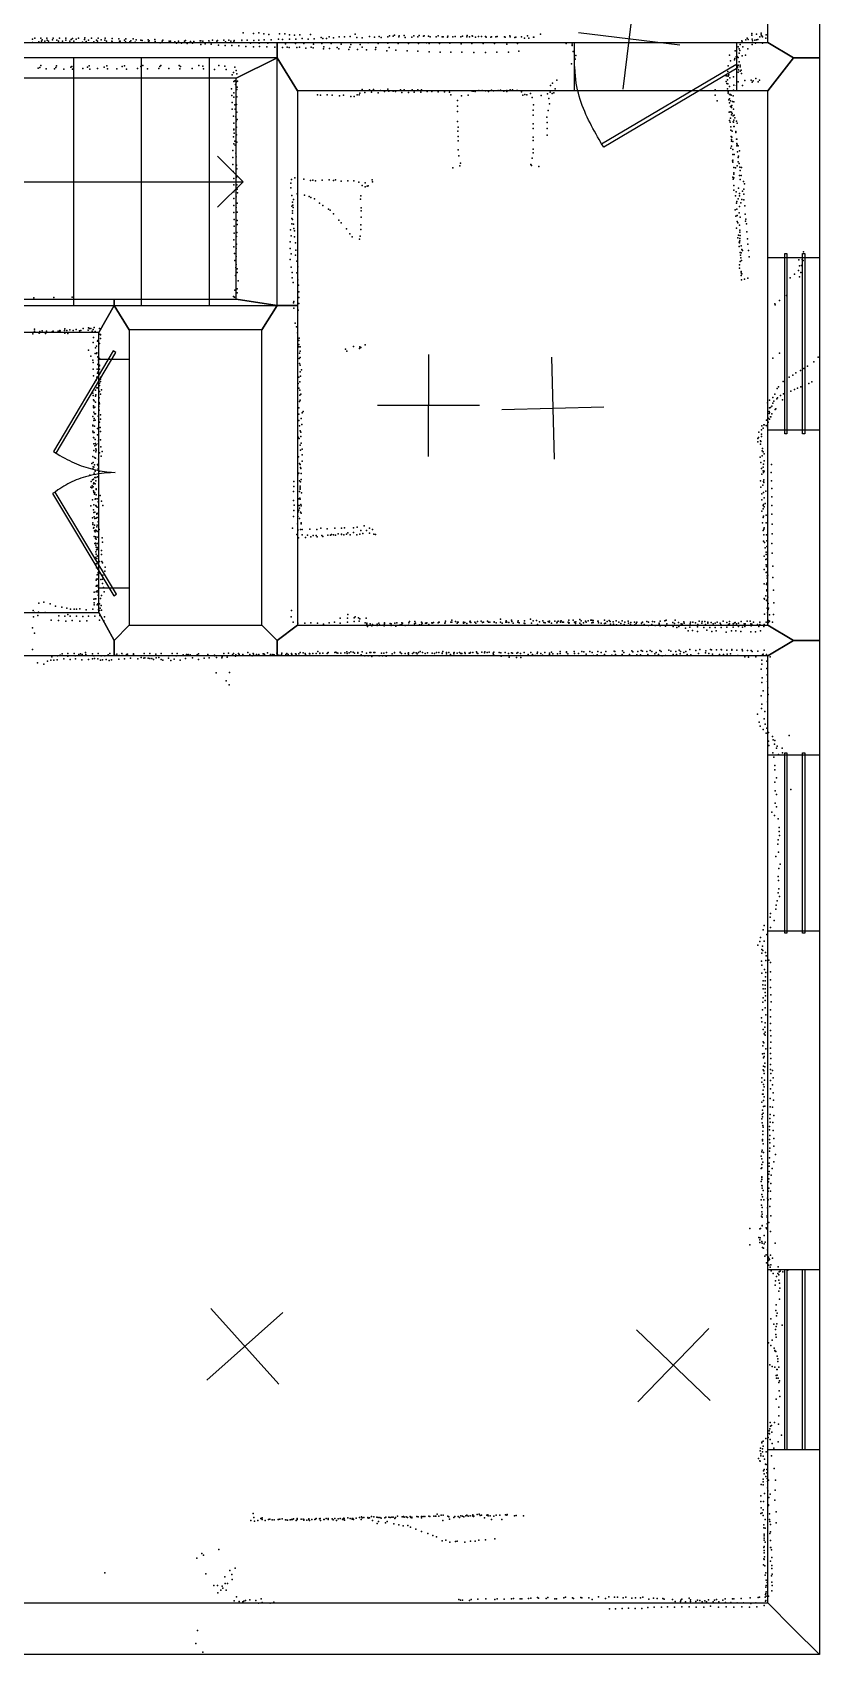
# Model space of a CAD drawing. Header units: millimetres. Extents: x -8477 to 9134, y -9557 to 11037.
# Drawn here: x -15 to 3072, y -4676 to 1693 of the extents above; entities that cross this region are included whole.
import ezdxf

# ---------------------------------------------------------------- set-up
doc = ezdxf.new("R2010")
doc.units = ezdxf.units.MM
for name, color, linetype in [('DOORS', 7, 'Continuous'), ('P', 9, 'Continuous'), ('PANOS', 10, 'Continuous'), ('ROOMS', 1, 'Continuous'), ('STRUCTS', 4, 'Continuous'), ('WALLS', 3, 'Continuous'), ('WINDOWS', 6, 'Continuous')]:
    doc.layers.add(name, color=color, linetype=linetype)

# ---------------------------------------------------------------- blocks, each defined once
blk = doc.blocks.new('2-Double_3F')
for points in [[(-803.047, 5.11842), (-144.478, 395.382), (-134.282, 378.176), (-792.851, -12.0874), (-803.047, 5.11842)], [(-134.282, 378.176), (-119.32, 354.081), (-109.98, 338.172), (-101.133, 322.376), (-92.7658, 306.684), (-84.8675, 291.087), (-77.4254, 275.576), (-70.4273, 260.141), (-63.861, 244.774), (-57.7142, 229.467), (-51.9747, 214.209), (-46.6303, 198.992), (-41.6688, 183.807), (-37.078, 168.646), (-32.8455, 153.498), (-28.9593, 138.355), (-25.407, 123.208), (-22.1765, 108.049), (-19.2555, 92.867), (-16.6317, 77.6544), (-14.2931, 62.402), (-12.2272, 47.1006), (-10.422, 31.7413), (-8.86523, 16.3152), (-6.96899, -6.96899)], [(-6.96899, -6.96899), (-5.64674, 24.0467), (-4.27553, 44.0225), (-2.51777, 63.4584), (-0.37793, 82.3727), (2.13953, 100.783), (5.03013, 118.709), (8.2894, 136.167), (11.9129, 153.176), (15.8961, 169.754), (20.2346, 185.919), (24.9238, 201.69), (29.9595, 217.085), (35.3369, 232.121), (41.0518, 246.818), (47.0996, 261.192), (53.4758, 275.263), (60.176, 289.048), (67.1957, 302.566), (74.5305, 315.834), (82.1759, 328.872), (90.1273, 341.697), (98.3804, 354.327), (106.931, 366.78), (120.303, 385.169)], [(130.58, 402.327), (799.603, 1.60988), (789.326, -15.5479), (120.303, 385.169), (130.58, 402.327)]]:
    blk.add_lwpolyline(points)
blk = doc.blocks.new('1-Standard_3C')
for points in [[(-403.982, 5.64828), (253.382, 394.931), (263.573, 377.722), (-393.791, -11.5606), (-403.982, 5.64828)], [(263.573, 377.722), (275.367, 357.142), (283.15, 343.495), (290.844, 329.879), (298.429, 316.269), (305.882, 302.642), (313.184, 288.973), (320.313, 275.239), (327.249, 261.416), (333.971, 247.479), (340.456, 233.405), (346.686, 219.17), (352.638, 204.75), (358.291, 190.121), (363.626, 175.258), (368.62, 160.139), (373.253, 144.738), (377.503, 129.032), (381.351, 112.998), (384.774, 96.6102), (387.752, 79.8457), (390.265, 62.6802), (392.29, 45.0899), (393.807, 27.0508), (395.085, -0.90191)]]:
    blk.add_lwpolyline(points)
blk = doc.blocks.new('1-Standard_51')
for points in [[(-590, 42.9766), (589.999, 42.9766), (589.999, 32.9766), (-590, 32.9766), (-590, 42.9766)], [(-590.014, -44.0958), (589.985, -44.0958), (589.985, -54.0958), (-590.014, -54.0958), (-590.014, -44.0958)]]:
    blk.add_lwpolyline(points)

msp = doc.modelspace()

# ---------------------------------------------------------------- linework, layer by layer
at = {"layer": 'DOORS'}
for points in [[(2745.5, 1463), (2110.3, 1463), (2110.3, 1653), (2745.5, 1653), (2745.5, 1463)], [(364.6, 410.1), (364.6, -488.7), (244.6, -488.7), (244.6, 410.1), (364.6, 410.1)]]:
    msp.add_lwpolyline(points, dxfattribs=at)
at = {"layer": 'P'}
for p in [(-15, 1666), (-6, 1671), (9, 1656), (17, 1670), (20, 1659), (23, 1664), (33, 1659), (41, 1670), (42, 1663), (47, 1659), (63, 1664), (66, 1670), (80, 1663), (87, 1659), (91, 1670), (102, 1659), (115, 1662), (116, 1670), (131, 1659), (137, 1665), (142, 1669), (147, 1659), (156, 1667), (165, 1671), (189, 1665), (190, 1672), (195, 1657), (204, 1663), (216, 1671), (225, 1656), (236, 1663), (240, 1658), (243, 1670), (254, 1664), (269, 1663), (270, 1670), (275, 1658), (296, 1659), (297, 1669), (297, 1656), (324, 1668), (326, 1659), (328, 1658), (346, 1662), (349, 1656), (351, 1668), (366, 1656), (371, 1660), (379, 1668), (391, 1664), (410, 1663), (415, 1661), (438, 1664), (440, 1656), (443, 1660), (465, 1665), (466, 1657), (494, 1658), (496, 1663), (521, 1659), (526, 1659), (543, 1656), (557, 1658), (557, 1658), (581, 1658), (585, 1661), (605, 1657), (618, 1657), (642, 1660), (645, 1660), (653, 1658), (677, 1660), (691, 1663), (708, 1658), (711, 1661), (735, 1663), (742, 1656), (755, 1663), (763, 1658), (774, 1656), (776, 1661), (806, 1662), (811, 1691), (827, 1663), (852, 1689), (853, 1661), (873, 1691), (873, 1662), (892, 1687), (893, 1664), (912, 1685), (921, 1664), (950, 1667), (954, 1687), (966, 1665), (975, 1687), (993, 1684), (993, 1667), (1013, 1682), (1018, 1667), (1033, 1683), (1043, 1669), (1066, 1666), (1075, 1685), (1090, 1668), (1117, 1673), (1123, 1669), (1138, 1669), (1148, 1675), (1165, 1672), (1188, 1676), (1209, 1675), (1231, 1677), (1251, 1686), (1257, 1673), (1278, 1672), (1307, 1677), (1326, 1674), (1345, 1677), (1352, 1673), (1378, 1675), (1385, 1680), (1399, 1678), (1405, 1682), (1422, 1675), (1423, 1679), (1443, 1681), (1446, 1673), (1472, 1674), (1481, 1680), (1496, 1676), (1501, 1681), (1519, 1678), (1521, 1680), (1538, 1678), (1544, 1675), (1568, 1676), (1576, 1679), (1591, 1675), (1595, 1676), (1612, 1674), (1614, 1678), (1633, 1675), (1642, 1677), (1665, 1675), (1671, 1678), (1688, 1675), (1690, 1681), (1699, 1676), (1709, 1679), (1711, 1678), (1723, 1674), (1734, 1677), (1746, 1677), (1762, 1677), (1764, 1674), (1783, 1674), (1785, 1675), (1802, 1676), (1807, 1677), (1836, 1676), (1839, 1674), (1857, 1680), (1858, 1675), (1877, 1673), (1881, 1674), (1903, 1676), (1914, 1671), (1926, 1679), (1932, 1670), (1950, 1674), (1951, 1674), (1977, 1686), (2767, 1660), (2768, 1656), (2783, 1664), (2788, 1670), (2792, 1665), (2806, 1689), (2806, 1682), (2808, 1667), (2809, 1660), (2818, 1662), (2824, 1686), (2824, 1664), (2830, 1665), (2837, 1675), (2843, 1690), (2843, 1684), (2846, 1680), (2848, 1675), (2861, 1670), (2862, 1684), (-15, 1654), (181, 1655), (387, 1655), (425, 1654), (464, 1654), (486, 1652), (524, 1653), (549, 1651), (569, 1651), (592, 1650), (613, 1651), (645, 1645), (662, 1648), (680, 1654), (686, 1647), (714, 1643), (741, 1642), (766, 1642), (794, 1640), (806, 1653), (822, 1638), (840, 1651), (852, 1637), (874, 1651), (875, 1638), (904, 1637), (908, 1651), (935, 1635), (944, 1648), (965, 1634), (977, 1648), (984, 1635), (992, 1634), (1016, 1649), (1022, 1634), (1032, 1635), (1049, 1650), (1057, 1631), (1078, 1635), (1086, 1632), (1087, 1647), (1120, 1649), (1126, 1628), (1127, 1636), (1150, 1630), (1156, 1649), (1180, 1634), (1186, 1629), (1196, 1647), (1225, 1626), (1229, 1635), (1233, 1645), (1260, 1626), (1270, 1646), (1278, 1635), (1295, 1625), (1301, 1652), (1330, 1626), (1332, 1634), (1340, 1650), (1375, 1621), (1379, 1651), (1384, 1634), (1410, 1623), (1419, 1650), (1454, 1620), (1460, 1649), (1496, 1619), (1499, 1650), (1530, 1652), (1540, 1650), (1541, 1617), (1581, 1650), (1584, 1616), (1622, 1651), (1625, 1616), (1666, 1648), (1669, 1616), (1708, 1649), (1716, 1614), (1753, 1649), (1762, 1614), (1797, 1650), (1806, 1615), (1845, 1647), (1852, 1615), (1887, 1650), (1892, 1619), (2078, 1649), (2101, 1647), (2102, 1642), (2106, 1618), (2111, 1593), (2116, 1602), (2718, 1604), (2741, 1620), (2745, 1597), (2749, 1599), (2752, 1637), (2752, 1595), (2757, 1629), (2757, 1611), (2759, 1622), (2761, 1645), (2768, 1601), (2771, 1637), (2781, 1603), (2790, 1628), (2808, 1645), (2821, 1651), (2848, 1651), (7, 1552), (14, 1555), (18, 1563), (38, 1550), (71, 1550), (76, 1555), (79, 1562), (108, 1549), (135, 1556), (139, 1559), (142, 1549), (182, 1551), (201, 1556), (207, 1562), (210, 1549), (240, 1551), (266, 1557), (277, 1562), (279, 1550), (315, 1550), (336, 1559), (345, 1562), (354, 1549), (397, 1551), (410, 1559), (417, 1563), (436, 1550), (480, 1551), (484, 1559), (488, 1563), (520, 1551), (560, 1563), (563, 1550), (565, 1559), (611, 1551), (637, 1563), (653, 1561), (656, 1550), (698, 1548), (716, 1563), (739, 1560), (745, 1547), (773, 1535), (778, 1556), (784, 1543), (786, 1530), (2099, 1570), (2113, 1588), (2712, 1540), (2713, 1562), (2722, 1581), (2738, 1585), (2739, 1590), (2753, 1564), (2753, 1563), (2753, 1537), (2754, 1546), (2756, 1578), (2761, 1565), (2761, 1558), (2761, 1541), (2765, 1545), (2766, 1532), (765, 1472), (768, 1527), (774, 1500), (779, 1503), (781, 1488), (785, 1499), (786, 1469), (788, 1478), (789, 1501), (1278, 1469), (1306, 1468), (1322, 1469), (1350, 1465), (1378, 1470), (1428, 1468), (1443, 1468), (1474, 1467), (1496, 1467), (1511, 1468), (1735, 1465), (1748, 1465), (1785, 1466), (1811, 1465), (1820, 1466), (1845, 1465), (1858, 1467), (1867, 1467), (1884, 1465), (1887, 1465), (2017, 1484), (2024, 1494), (2035, 1472), (2041, 1506), (2662, 1468), (2705, 1500), (2706, 1522), (2708, 1523), (2708, 1493), (2711, 1507), (2711, 1472), (2712, 1491), (2713, 1521), (2716, 1526), (2718, 1481), (2720, 1515), (2734, 1519), (2734, 1466), (2735, 1486), (2746, 1484), (2752, 1499), (2770, 1485), (2779, 1504), (2804, 1505), (2808, 1498), (2812, 1503), (2822, 1512), (2831, 1499), (2836, 1506), (766, 1445), (768, 1418), (775, 1456), (775, 1439), (778, 1408), (785, 1410), (786, 1440), (1103, 1448), (1114, 1447), (1141, 1448), (1160, 1447), (1189, 1444), (1205, 1446), (1234, 1442), (1246, 1442), (1258, 1448), (1266, 1448), (1269, 1454), (1288, 1457), (1314, 1459), (1340, 1456), (1365, 1461), (1383, 1462), (1399, 1462), (1409, 1461), (1434, 1457), (1459, 1457), (1482, 1459), (1508, 1458), (1533, 1461), (1551, 1461), (1576, 1460), (1601, 1460), (1620, 1458), (1626, 1448), (1652, 1426), (1652, 1404), (1667, 1444), (1693, 1446), (1709, 1462), (1715, 1462), (1721, 1461), (1761, 1463), (1773, 1461), (1793, 1463), (1833, 1462), (1845, 1461), (1903, 1460), (1908, 1446), (1916, 1449), (1924, 1448), (1938, 1453), (1945, 1437), (1950, 1409), (1980, 1445), (2005, 1452), (2010, 1434), (2012, 1412), (2015, 1459), (2023, 1453), (2030, 1456), (2663, 1447), (2670, 1424), (2713, 1455), (2714, 1460), (2716, 1428), (2718, 1449), (2718, 1432), (2719, 1417), (2722, 1424), (2722, 1402), (2723, 1449), (2725, 1446), (2725, 1403), (2728, 1406), (2730, 1422), (2733, 1444), (2736, 1420), (768, 1391), (773, 1364), (780, 1392), (782, 1361), (784, 1345), (786, 1380), (787, 1351), (1652, 1383), (1652, 1343), (1949, 1388), (1949, 1368), (2002, 1360), (2004, 1339), (2007, 1386), (2717, 1380), (2719, 1347), (2721, 1381), (2721, 1341), (2722, 1356), (2726, 1398), (2726, 1380), (2726, 1370), (2729, 1374), (2733, 1365), (2733, 1342), (2734, 1391), (2734, 1341), (2735, 1348), (2737, 1368), (2739, 1358), (2746, 1345), (773, 1283), (774, 1337), (775, 1313), (775, 1311), (776, 1297), (785, 1321), (785, 1291), (1653, 1305), (1654, 1321), (1655, 1284), (1949, 1334), (1949, 1316), (1949, 1282), (2004, 1316), (2004, 1290), (2724, 1322), (2724, 1309), (2725, 1284), (2728, 1282), (2729, 1305), (2736, 1323), (2737, 1324), (2743, 1304), (2743, 1300), (2746, 1274), (2747, 1274), (2749, 1337), (770, 1229), (774, 1256), (779, 1266), (780, 1250), (782, 1219), (786, 1262), (1655, 1267), (1655, 1232), (1948, 1235), (1948, 1220), (1949, 1269), (2724, 1238), (2726, 1266), (2726, 1247), (2727, 1273), (2732, 1265), (2732, 1233), (2732, 1213), (2737, 1213), (2747, 1257), (2747, 1248), (2749, 1251), (2750, 1224), (2752, 1248), (2758, 1228), (771, 1202), (771, 1175), (772, 1147), (783, 1204), (785, 1172), (786, 1157), (1634, 1161), (1657, 1208), (1661, 1169), (1663, 1180), (1939, 1174), (1942, 1170), (1945, 1199), (1971, 1167), (2730, 1189), (2732, 1192), (2732, 1183), (2735, 1162), (2742, 1161), (2749, 1169), (2752, 1202), (2753, 1185), (2754, 1207), (2757, 1178), (2759, 1164), (2760, 1151), (2766, 1162), (774, 1120), (774, 1094), (785, 1125), (786, 1095), (998, 1101), (998, 1083), (1001, 1116), (1014, 1122), (1049, 1117), (1075, 1112), (1084, 1113), (1095, 1110), (1121, 1113), (1148, 1114), (1165, 1112), (1173, 1114), (1195, 1109), (1221, 1110), (1245, 1110), (1265, 1105), (1278, 1092), (1289, 1087), (1290, 1103), (1298, 1089), (1302, 1090), (1317, 1114), (1318, 1106), (2732, 1125), (2733, 1117), (2735, 1137), (2736, 1142), (2736, 1122), (2736, 1092), (2758, 1131), (2760, 1116), (2764, 1131), (2774, 1107), (2777, 1098), (775, 1067), (775, 1041), (784, 1047), (787, 1078), (788, 1023), (789, 1063), (1002, 1053), (1004, 1026), (1009, 1037), (1023, 1059), (1051, 1054), (1070, 1049), (1077, 1045), (1091, 1039), (1110, 1022), (1271, 1038), (1272, 1052), (2735, 1073), (2742, 1052), (2745, 1067), (2746, 1023), (2748, 1029), (2752, 1040), (2754, 1082), (2758, 1060), (2758, 1051), (2763, 1024), (2767, 1037), (2770, 1070), (2775, 1077), (2775, 1058), (2775, 1036), (775, 1014), (775, 986), (776, 959), (784, 1005), (788, 987), (1002, 1011), (1002, 963), (1004, 993), (1005, 983), (1005, 958), (1006, 1015), (1007, 1005), (1123, 1013), (1146, 999), (1152, 995), (1165, 981), (1186, 956), (1274, 1004), (1274, 993), (1274, 967), (2741, 996), (2744, 972), (2747, 999), (2749, 974), (2757, 985), (2758, 1010), (2760, 967), (2779, 1012), (2780, 980), (2783, 960), (776, 932), (776, 905), (785, 892), (786, 908), (788, 955), (788, 939), (997, 918), (1000, 894), (1002, 941), (1008, 940), (1010, 923), (1012, 914), (1196, 945), (1217, 922), (1230, 902), (1270, 893), (1272, 919), (1273, 937), (2746, 924), (2749, 951), (2751, 946), (2754, 897), (2758, 936), (2759, 916), (2759, 909), (2760, 896), (2782, 952), (2785, 941), (2787, 910), (774, 878), (774, 851), (784, 845), (785, 861), (996, 871), (996, 845), (1013, 891), (1016, 867), (1018, 838), (1239, 891), (1267, 881), (2751, 887), (2756, 869), (2757, 853), (2758, 867), (2759, 884), (2759, 875), (2760, 829), (2764, 828), (2765, 855), (2767, 841), (2769, 837), (2789, 883), (2791, 861), (2793, 837), (3009, 832), (777, 825), (778, 797), (782, 770), (783, 813), (783, 782), (788, 765), (996, 802), (999, 823), (999, 771), (1016, 818), (1022, 795), (1025, 773), (2758, 780), (2758, 768), (2761, 794), (2762, 819), (2763, 808), (2766, 798), (2796, 812), (2991, 800), (2993, 776), (3001, 778), (3004, 801), (3007, 797), (781, 739), (787, 750), (791, 718), (1003, 751), (1003, 730), (1007, 711), (1021, 749), (1025, 721), (1028, 701), (2764, 754), (2764, 739), (2765, 749), (2766, 722), (2767, 745), (2777, 724), (2791, 728), (2957, 729), (2974, 744), (2989, 758), (2993, 734), (2999, 750), (-10, 651), (68, 652), (141, 653), (773, 656), (777, 654), (779, 681), (787, 670), (788, 686), (1010, 637), (1029, 675), (1030, 652), (2915, 641), (2942, 660), (1009, 631), (1010, 610), (1027, 602), (1030, 629), (2897, 628), (2898, 623), (-8, 528), (-7, 520), (11, 512), (13, 519), (14, 515), (23, 521), (36, 511), (38, 515), (40, 520), (61, 516), (63, 519), (66, 520), (86, 520), (86, 516), (91, 520), (92, 522), (93, 521), (110, 522), (111, 529), (111, 512), (119, 522), (124, 511), (131, 525), (144, 522), (156, 526), (169, 521), (175, 523), (184, 530), (203, 524), (204, 533), (208, 531), (213, 530), (219, 520), (223, 527), (227, 535), (230, 519), (247, 531), (1015, 551), (1020, 537), (1024, 513), (-14, 509), (223, 476), (224, 495), (232, 455), (236, 461), (240, 481), (241, 484), (246, 508), (247, 471), (251, 505), (252, 507), (252, 491), (1027, 485), (1027, 466), (1029, 483), (1029, 468), (1029, 459), (1031, 493), (1035, 459), (1213, 449), (1244, 460), (1267, 452), (1269, 459), (1273, 456), (1289, 467), (205, 445), (214, 422), (222, 406), (223, 397), (231, 433), (236, 432), (237, 435), (241, 419), (241, 389), (243, 416), (244, 408), (244, 403), (244, 395), (247, 413), (247, 384), (248, 387), (1031, 413), (1032, 434), (1032, 393), (1034, 386), (1035, 442), (1035, 417), (1218, 441), (2889, 414), (2915, 434), (3050, 400), (3067, 418), (223, 371), (224, 345), (229, 320), (234, 328), (237, 339), (238, 371), (240, 355), (243, 360), (244, 358), (247, 371), (251, 323), (252, 332), (253, 339), (1030, 340), (1033, 321), (1034, 361), (1036, 344), (1040, 368), (2929, 323), (2952, 339), (2967, 347), (2979, 356), (2997, 365), (3010, 373), (3025, 382), (3041, 321), (222, 277), (223, 268), (232, 289), (232, 265), (233, 270), (237, 297), (240, 298), (246, 258), (247, 307), (247, 283), (248, 316), (252, 273), (255, 290), (1027, 315), (1029, 296), (1033, 289), (1033, 269), (1037, 273), (2888, 260), (2896, 273), (2905, 295), (2907, 258), (2911, 301), (2918, 267), (2930, 274), (2959, 284), (2974, 291), (2985, 296), (2999, 302), (3030, 315), (224, 251), (224, 227), (224, 222), (226, 219), (226, 202), (227, 246), (228, 195), (229, 221), (232, 241), (232, 195), (245, 224), (246, 240), (246, 210), (248, 235), (1029, 219), (1029, 194), (1032, 244), (1035, 249), (1042, 200), (1046, 204), (2868, 239), (2874, 205), (2874, 197), (2875, 249), (2876, 219), (2876, 201), (2879, 220), (2884, 195), (2885, 225), (2889, 237), (2893, 245), (2898, 213), (2900, 215), (2904, 254), (2927, 250), (221, 185), (221, 151), (222, 148), (225, 169), (227, 177), (228, 147), (231, 170), (240, 138), (243, 186), (247, 163), (250, 142), (252, 191), (252, 175), (1029, 169), (1032, 148), (1034, 129), (1039, 177), (1041, 154), (2844, 133), (2845, 148), (2851, 139), (2853, 152), (2855, 152), (2863, 150), (2864, 171), (2868, 145), (2870, 179), (2870, 163), (2875, 175), (2879, 184), (2881, 184), (221, 127), (223, 122), (224, 102), (225, 78), (226, 101), (227, 122), (229, 70), (231, 95), (232, 79), (235, 74), (240, 113), (243, 78), (244, 90), (252, 126), (252, 94), (253, 66), (1027, 104), (1031, 99), (1034, 73), (1037, 124), (1037, 106), (1039, 80), (2830, 99), (2830, 86), (2832, 103), (2833, 123), (2840, 89), (2840, 76), (2841, 87), (2844, 116), (2844, 106), (217, 1), (222, 28), (223, 4), (226, 51), (228, 24), (232, 21), (233, 58), (233, 46), (235, 53), (244, 18), (247, 42), (254, 29), (258, 47), (1028, 27), (1032, 1), (1036, 53), (1042, 57), (1042, 34), (1042, 10), (2839, 26), (2842, 4), (2847, 50), (2847, 31), (2848, 60), (2850, 46), (2855, 38), (2855, 11), (210, -45), (220, -63), (221, -20), (223, -12), (223, -22), (224, -61), (226, -14), (227, -38), (228, -5), (229, -54), (230, -29), (233, -55), (240, -3), (240, -52), (242, -20), (243, -7), (247, -30), (1025, -44), (1029, -38), (1034, -4), (1036, -15), (1037, -19), (1038, -39), (1038, -62), (2844, -19), (2846, -42), (2850, -14), (2850, -28), (2852, -2), (2852, -35), (2853, -63), (2854, -30), (2882, -35), (2883, -3), (214, -92), (215, -70), (218, -95), (219, -87), (223, -91), (224, -79), (224, -107), (225, -111), (225, -114), (226, -76), (228, -120), (229, -115), (230, -79), (233, -67), (234, -122), (235, -99), (235, -102), (250, -125), (1009, -109), (1010, -70), (1010, -90), (1032, -68), (1032, -110), (1034, -89), (1034, -100), (1035, -95), (1036, -72), (1040, -115), (2840, -68), (2842, -93), (2846, -118), (2849, -84), (2852, -70), (2852, -113), (2853, -74), (2861, -108), (2883, -68), (2884, -98), (213, -166), (220, -142), (224, -182), (225, -162), (229, -190), (231, -139), (232, -138), (233, -165), (234, -167), (239, -138), (239, -171), (242, -150), (255, -148), (261, -164), (1009, -145), (1010, -184), (1011, -163), (1027, -164), (1027, -189), (1029, -183), (1030, -138), (1031, -165), (1032, -175), (1033, -135), (1035, -140), (1036, -191), (1037, -161), (1038, -166), (2846, -142), (2846, -187), (2851, -165), (2851, -177), (2852, -160), (2854, -170), (2855, -134), (2858, -157), (2884, -130), (2884, -164), (220, -213), (222, -233), (222, -239), (224, -253), (225, -192), (226, -251), (227, -209), (228, -241), (229, -216), (234, -214), (237, -196), (237, -199), (237, -248), (238, -212), (238, -242), (242, -194), (243, -228), (1005, -254), (1008, -207), (1024, -236), (1026, -208), (1032, -216), (1038, -195), (1038, -232), (1038, -237), (1116, -253), (1170, -254), (1197, -253), (1209, -252), (1244, -252), (1258, -250), (1286, -244), (1307, -253), (2848, -232), (2850, -211), (2852, -206), (2855, -252), (2862, -232), (2863, -202), (2884, -199), (2886, -238), (227, -286), (228, -264), (229, -313), (230, -268), (232, -261), (232, -287), (232, -294), (232, -312), (235, -296), (236, -263), (238, -266), (239, -289), (239, -314), (240, -313), (246, -259), (258, -292), (260, -308), (1022, -278), (1026, -258), (1026, -263), (1028, -292), (1036, -259), (1043, -259), (1043, -279), (1055, -290), (1064, -281), (1073, -257), (1077, -287), (1085, -282), (1098, -282), (1100, -259), (1101, -287), (1119, -282), (1124, -286), (1141, -256), (1143, -281), (1153, -281), (1158, -278), (1165, -280), (1173, -281), (1184, -275), (1197, -277), (1197, -278), (1206, -279), (1217, -277), (1222, -272), (1231, -280), (1244, -271), (1257, -279), (1269, -277), (1272, -263), (1281, -274), (1295, -262), (1307, -273), (1318, -258), (1323, -277), (1330, -278), (2850, -262), (2852, -305), (2853, -257), (2853, -280), (2856, -310), (2864, -279), (2865, -303), (2885, -313), (2886, -275), (232, -369), (233, -320), (233, -346), (234, -328), (234, -356), (236, -339), (237, -373), (238, -329), (239, -336), (239, -363), (241, -362), (242, -361), (244, -339), (255, -357), (256, -341), (2854, -363), (2858, -330), (2861, -376), (2862, -348), (2862, -357), (2865, -326), (2866, -374), (2886, -352), (234, -394), (236, -409), (238, -385), (239, -436), (241, -410), (241, -414), (242, -427), (243, -434), (244, -433), (245, -384), (245, -401), (245, -431), (247, -384), (257, -384), (260, -389), (261, -438), (269, -422), (270, -406), (2855, -416), (2863, -397), (2863, -427), (2864, -404), (2866, -440), (2868, -424), (2869, -438), (2888, -402), (227, -505), (234, -457), (234, -481), (235, -503), (236, -454), (237, -479), (237, -481), (239, -453), (239, -500), (241, -478), (243, -503), (243, -506), (244, -451), (244, -486), (253, -455), (259, -454), (259, -470), (263, -486), (266, -503), (2855, -472), (2864, -475), (2865, -469), (2865, -495), (2865, -499), (2866, -450), (2889, -447), (2891, -497), (9, -548), (29, -544), (54, -550), (75, -559), (100, -564), (120, -568), (134, -571), (148, -572), (158, -572), (171, -570), (221, -571), (226, -532), (227, -547), (227, -555), (230, -531), (233, -531), (239, -555), (241, -550), (243, -516), (244, -573), (247, -550), (250, -567), (251, -530), (254, -557), (256, -518), (2855, -529), (2856, -532), (2861, -519), (2864, -538), (2866, -567), (2868, -532), (2869, -524), (2870, -549), (2870, -573), (2872, -567), (2892, -547), (-12, -576), (-11, -602), (-8, -585), (6, -596), (8, -583), (34, -585), (58, -614), (87, -616), (88, -598), (111, -599), (116, -618), (124, -593), (133, -599), (140, -616), (157, -599), (171, -618), (182, -600), (195, -574), (198, -617), (204, -599), (229, -599), (244, -574), (247, -576), (248, -614), (249, -596), (256, -575), (265, -617), (267, -601), (999, -602), (1001, -576), (1007, -623), (1025, -626), (1053, -627), (1076, -625), (1102, -626), (1126, -630), (1149, -625), (1169, -623), (1192, -607), (1192, -626), (1220, -607), (1220, -623), (1221, -593), (1247, -606), (1247, -620), (1251, -602), (1263, -606), (1266, -618), (1269, -610), (1289, -625), (1293, -607), (1296, -626), (1296, -630), (1309, -629), (1319, -631), (1337, -630), (1337, -636), (1343, -626), (1346, -633), (1360, -634), (1365, -629), (1366, -625), (1387, -628), (1391, -629), (1392, -636), (1406, -626), (1414, -625), (1427, -633), (1433, -625), (1434, -632), (1436, -627), (1446, -636), (1460, -634), (1461, -625), (1463, -620), (1483, -629), (1484, -620), (1487, -626), (1503, -633), (1510, -623), (1511, -631), (1513, -626), (1526, -626), (1530, -627), (1531, -625), (1539, -631), (1551, -625), (1552, -627), (1557, -624), (1576, -625), (1578, -623), (1580, -623), (1602, -627), (1603, -625), (1605, -619), (1626, -622), (1630, -615), (1630, -622), (1644, -620), (1650, -626), (1652, -623), (1655, -623), (1675, -623), (1675, -626), (1680, -624), (1688, -628), (1700, -621), (1701, -619), (1704, -624), (1720, -622), (1724, -626), (1730, -620), (1745, -619), (1750, -624), (1754, -623), (1769, -618), (1773, -623), (1779, -623), (1795, -621), (1796, -623), (1803, -625), (1820, -622), (1821, -611), (1827, -626), (1841, -622), (1842, -617), (1845, -623), (1853, -624), (1864, -614), (1865, -620), (1870, -627), (1889, -622), (1890, -617), (1894, -625), (1913, -627), (1915, -617), (1916, -628), (1938, -611), (1942, -626), (1949, -617), (1962, -616), (1966, -632), (1973, -621), (1987, -617), (1990, -624), (1996, -625), (2008, -620), (2011, -622), (2013, -618), (2020, -626), (2034, -618), (2041, -625), (2043, -622), (2046, -619), (2056, -619), (2056, -622), (2059, -617), (2063, -623), (2067, -622), (2086, -622), (2089, -615), (2089, -626), (2090, -625), (2106, -614), (2111, -622), (2114, -628), (2116, -621), (2131, -612), (2132, -626), (2137, -617), (2137, -632), (2146, -625), (2154, -618), (2157, -623), (2164, -617), (2175, -615), (2178, -625), (2179, -614), (2181, -616), (2184, -616), (2184, -624), (2202, -618), (2204, -618), (2205, -625), (2215, -626), (2228, -614), (2228, -628), (2232, -626), (2239, -620), (2246, -616), (2251, -620), (2252, -630), (2262, -621), (2263, -630), (2274, -617), (2276, -633), (2285, -623), (2292, -628), (2297, -617), (2306, -631), (2308, -623), (2321, -619), (2322, -627), (2330, -632), (2332, -624), (2346, -622), (2347, -633), (2352, -628), (2355, -622), (2373, -626), (2374, -634), (2378, -622), (2384, -632), (2395, -620), (2401, -622), (2401, -635), (2414, -631), (2416, -620), (2424, -621), (2427, -636), (2443, -626), (2443, -630), (2447, -618), (2465, -617), (2470, -615), (2473, -629), (2496, -624), (2503, -628), (2505, -615), (2519, -624), (2529, -629), (2533, -630), (2540, -621), (2541, -627), (2564, -629), (2566, -623), (2575, -622), (2585, -625), (2594, -632), (2599, -619), (2610, -627), (2611, -620), (2622, -620), (2624, -631), (2633, -623), (2634, -627), (2647, -624), (2654, -629), (2662, -626), (2670, -622), (2682, -627), (2685, -632), (2694, -618), (2708, -624), (2715, -631), (2718, -620), (2719, -629), (2733, -629), (2738, -625), (2741, -624), (2746, -629), (2754, -627), (2764, -620), (2776, -629), (2780, -629), (2788, -619), (2800, -619), (2802, -629), (2806, -630), (2813, -622), (2828, -631), (2837, -631), (2838, -623), (2854, -632), (2855, -635), (2856, -591), (2862, -623), (2868, -586), (2871, -616), (2872, -624), (2875, -619), (2876, -594), (2887, -622), (2891, -593), (-15, -645), (-7, -665), (1299, -639), (1316, -637), (1364, -637), (1410, -638), (2447, -637), (2467, -638), (2498, -639), (2512, -643), (2520, -640), (2546, -646), (2556, -656), (2563, -642), (2574, -655), (2593, -641), (2593, -659), (2618, -644), (2630, -654), (2641, -644), (2649, -659), (2662, -644), (2666, -657), (2686, -643), (2706, -662), (2708, -642), (2726, -656), (2733, -642), (2744, -657), (2754, -640), (2763, -659), (2769, -642), (2779, -639), (2802, -661), (2803, -637), (2821, -661), (2833, -639), (2840, -657), (2853, -640), (-15, -730), (60, -758), (83, -754), (93, -752), (101, -747), (124, -746), (124, -756), (148, -745), (152, -754), (167, -750), (173, -747), (180, -749), (193, -742), (194, -749), (220, -747), (226, -755), (242, -746), (254, -754), (268, -754), (282, -751), (288, -745), (310, -753), (315, -748), (325, -753), (335, -746), (339, -753), (354, -750), (358, -748), (369, -764), (381, -747), (381, -751), (411, -761), (422, -764), (423, -746), (425, -763), (439, -764), (445, -745), (469, -748), (470, -763), (480, -761), (489, -746), (518, -764), (520, -755), (532, -746), (548, -755), (552, -745), (576, -751), (589, -749), (595, -749), (603, -751), (613, -762), (631, -751), (636, -747), (658, -764), (672, -750), (678, -763), (699, -752), (700, -754), (707, -761), (728, -763), (729, -759), (735, -746), (748, -760), (754, -744), (769, -751), (773, -746), (781, -756), (782, -751), (793, -746), (796, -750), (810, -750), (830, -742), (837, -750), (846, -755), (850, -745), (851, -748), (864, -749), (871, -752), (872, -749), (889, -747), (892, -747), (895, -750), (906, -743), (918, -750), (920, -750), (928, -749), (933, -751), (943, -744), (951, -752), (961, -749), (963, -744), (978, -749), (982, -746), (988, -749), (1001, -746), (1001, -747), (1002, -750), (1017, -747), (1019, -748), (1029, -747), (1030, -747), (1034, -742), (1047, -743), (1054, -746), (1056, -749), (1071, -745), (1071, -747), (1073, -747), (1084, -746), (1098, -746), (1104, -738), (1112, -744), (1112, -745), (1124, -744), (1140, -745), (1142, -744), (1145, -741), (1171, -741), (1174, -740), (1178, -743), (1182, -744), (1194, -744), (1210, -743), (1218, -739), (1219, -746), (1227, -743), (1233, -739), (1243, -740), (1248, -744), (1261, -741), (1261, -744), (1274, -751), (1278, -739), (1288, -755), (1295, -744), (1302, -755), (1308, -741), (1312, -741), (1316, -757), (1323, -742), (1328, -741), (1345, -754), (1354, -744), (1358, -755), (1363, -744), (1372, -756), (1373, -741), (1396, -747), (1404, -742), (1405, -743), (1427, -740), (1427, -742), (1432, -745), (1447, -746), (1458, -744), (1460, -743), (1460, -748), (1475, -746), (1480, -741), (1489, -743), (1493, -747), (1499, -741), (1505, -738), (1515, -742), (1525, -746), (1534, -743), (1552, -744), (1561, -746), (1562, -745), (1570, -741), (1578, -741), (1592, -744), (1592, -746), (1594, -738), (1608, -741), (1608, -747), (1618, -741), (1624, -749), (1637, -743), (1638, -747), (1639, -741), (1651, -744), (1659, -742), (1665, -746), (1669, -746), (1681, -741), (1682, -746), (1697, -744), (1700, -744), (1703, -741), (1712, -742), (1726, -739), (1727, -743), (1731, -746), (1747, -740), (1758, -743), (1759, -739), (1768, -741), (1776, -740), (1791, -744), (1793, -750), (1794, -740), (1815, -741), (1822, -743), (1823, -756), (1839, -741), (1852, -745), (1854, -760), (1863, -743), (1868, -744), (1883, -761), (1885, -744), (1889, -742), (1899, -745), (1900, -761), (1913, -742), (1927, -753), (1929, -749), (1940, -741), (1946, -749), (1956, -753), (1964, -745), (1966, -740), (1978, -746), (1985, -752), (1994, -741), (2013, -744), (2013, -749), (2021, -740), (2026, -747), (2044, -747), (2054, -738), (2054, -746), (2079, -739), (2079, -742), (2084, -747), (2109, -738), (2110, -746), (2126, -746), (2139, -738), (2147, -739), (2156, -748), (2171, -737), (2180, -742), (2185, -753), (2199, -751), (2202, -737), (2215, -741), (2228, -749), (2233, -738), (2233, -738), (2257, -752), (2266, -736), (2269, -738), (2271, -750), (2298, -749), (2299, -735), (2304, -741), (2327, -749), (2336, -735), (2340, -739), (2355, -751), (2359, -738), (2369, -751), (2372, -734), (2378, -736), (2395, -738), (2398, -749), (2408, -734), (2414, -738), (2426, -747), (2431, -741), (2440, -749), (2445, -734), (2451, -738), (2455, -754), (2468, -753), (2480, -733), (2489, -736), (2497, -750), (2508, -738), (2511, -749), (2521, -732), (2525, -747), (2527, -737), (2539, -742), (2547, -738), (2553, -750), (2563, -730), (2567, -751), (2587, -734), (2597, -745), (2602, -730), (2625, -743), (2626, -735), (2638, -746), (2644, -730), (2648, -731), (2652, -748), (2668, -731), (2680, -749), (2686, -730), (2687, -731), (2695, -749), (2708, -733), (2709, -748), (2723, -747), (2728, -730), (2728, -733), (2748, -733), (2751, -753), (2768, -730), (2769, -735), (2779, -758), (2789, -734), (2793, -760), (2804, -734), (2808, -737), (2822, -758), (2830, -736), (2848, -751), (2851, -748), (2854, -733), (2864, -749), (2878, -759), (5, -782), (29, -788), (44, -775), (57, -771), (69, -771), (82, -770), (108, -767), (132, -769), (153, -766), (178, -770), (204, -769), (220, -767), (228, -765), (241, -767), (252, -771), (259, -770), (274, -769), (286, -773), (295, -770), (324, -768), (345, -767), (398, -766), (445, -765), (453, -765), (459, -769), (490, -769), (496, -771), (528, -773), (541, -768), (564, -771), (585, -765), (636, -769), (705, -822), (757, -820), (2843, -807), (2846, -771), (2846, -788), (2865, -775), (2865, -804), (745, -853), (756, -869), (2845, -859), (2847, -841), (2866, -829), (2868, -855), (2869, -880), (2843, -912), (2846, -944), (2850, -892), (2867, -935), (2870, -906), (2829, -984), (2835, -1015), (2844, -962), (2855, -1002), (2857, -973), (2839, -1031), (2850, -1044), (2858, -1023), (2862, -1058), (2865, -1039), (2872, -1055), (2887, -1071), (2952, -1067), (2871, -1090), (2873, -1107), (2889, -1136), (2890, -1084), (2895, -1101), (2896, -1087), (2903, -1117), (2906, -1109), (2911, -1142), (2925, -1117), (2926, -1135), (2892, -1152), (2896, -1185), (2896, -1202), (2897, -1250), (2903, -1233), (2898, -1284), (2898, -1333), (2903, -1299), (2959, -1280), (2884, -1368), (2895, -1382), (2903, -1348), (2910, -1395), (2913, -1428), (2914, -1444), (2915, -1460), (2908, -1494), (2909, -1477), (2911, -1525), (2900, -1542), (2912, -1589), (2917, -1572), (2909, -1621), (2911, -1637), (2905, -1716), (2909, -1685), (2912, -1669), (2915, -1700), (2878, -1781), (2880, -1766), (2900, -1749), (2902, -1733), (2851, -1830), (2855, -1813), (2880, -1821), (2894, -1794), (2830, -1891), (2838, -1876), (2840, -1861), (2846, -1908), (2848, -1895), (2854, -1875), (2865, -1849), (2844, -1953), (2845, -1922), (2845, -1969), (2849, -1912), (2860, -1919), (2861, -1951), (2863, -1933), (2873, -1950), (2880, -1959), (2845, -2000), (2851, -2031), (2856, -1986), (2859, -2030), (2860, -2015), (2861, -1998), (2880, -1995), (2880, -2027), (2849, -2046), (2850, -2062), (2851, -2098), (2858, -2047), (2858, -2077), (2859, -2062), (2860, -2090), (2880, -2057), (2881, -2085), (2848, -2145), (2849, -2114), (2858, -2108), (2859, -2137), (2861, -2164), (2880, -2145), (2882, -2113), (2844, -2176), (2845, -2191), (2851, -2222), (2857, -2212), (2858, -2195), (2879, -2172), (2880, -2198), (2880, -2225), (2849, -2286), (2851, -2270), (2853, -2274), (2854, -2239), (2858, -2232), (2858, -2244), (2881, -2247), (2881, -2271), (2848, -2317), (2852, -2333), (2855, -2316), (2855, -2328), (2857, -2354), (2861, -2298), (2879, -2316), (2880, -2295), (2881, -2336), (2846, -2412), (2850, -2380), (2852, -2365), (2853, -2384), (2855, -2395), (2857, -2368), (2880, -2359), (2880, -2379), (2881, -2395), (2887, -2383), (2890, -2412), (2846, -2428), (2848, -2476), (2850, -2475), (2851, -2460), (2852, -2437), (2855, -2447), (2856, -2421), (2879, -2422), (2879, -2455), (2887, -2439), (2890, -2470), (2846, -2507), (2848, -2538), (2852, -2500), (2852, -2524), (2854, -2486), (2857, -2523), (2878, -2492), (2878, -2525), (2887, -2527), (2891, -2499), (2846, -2572), (2847, -2556), (2847, -2588), (2848, -2564), (2849, -2598), (2850, -2550), (2850, -2605), (2875, -2603), (2877, -2571), (2878, -2556), (2878, -2585), (2889, -2587), (2892, -2559), (2848, -2654), (2848, -2659), (2849, -2621), (2849, -2634), (2851, -2670), (2851, -2671), (2876, -2615), (2876, -2654), (2877, -2638), (2877, -2666), (2890, -2618), (2893, -2649), (2843, -2719), (2845, -2730), (2846, -2702), (2847, -2695), (2852, -2704), (2876, -2700), (2876, -2725), (2877, -2688), (2893, -2680), (2899, -2713), (2843, -2768), (2845, -2765), (2846, -2752), (2846, -2800), (2849, -2742), (2873, -2790), (2874, -2747), (2874, -2758), (2874, -2779), (2882, -2794), (2886, -2767), (2893, -2741), (2843, -2819), (2845, -2834), (2846, -2803), (2846, -2811), (2847, -2836), (2847, -2845), (2850, -2854), (2870, -2856), (2871, -2820), (2873, -2808), (2873, -2845), (2879, -2857), (2881, -2826), (2843, -2891), (2844, -2912), (2846, -2870), (2847, -2921), (2847, -2921), (2848, -2878), (2853, -2890), (2868, -2884), (2868, -2922), (2870, -2891), (2877, -2917), (2879, -2887), (2844, -2955), (2846, -2938), (2847, -2947), (2847, -2959), (2847, -2991), (2847, -2992), (2866, -2953), (2866, -2958), (2866, -2984), (2873, -2980), (2881, -2953), (2798, -3003), (2833, -3038), (2837, -3004), (2837, -3048), (2839, -3040), (2840, -3003), (2845, -3054), (2854, -3031), (2859, -3056), (2863, -3001), (2865, -3004), (2880, -3015), (2798, -3067), (2838, -3058), (2847, -3061), (2848, -3077), (2852, -3080), (2854, -3063), (2857, -3111), (2863, -3106), (2868, -3087), (2871, -3115), (2879, -3108), (2887, -3120), (2898, -3061), (2864, -3138), (2872, -3128), (2873, -3147), (2874, -3122), (2875, -3125), (2878, -3155), (2881, -3146), (2882, -3169), (2890, -3180), (2908, -3179), (2910, -3153), (2914, -3173), (2917, -3171), (2928, -3173), (2948, -3167), (2898, -3226), (2899, -3208), (2903, -3191), (2912, -3185), (2912, -3206), (2915, -3217), (2916, -3237), (2902, -3303), (2912, -3249), (2915, -3281), (2881, -3357), (2900, -3325), (2903, -3346), (2905, -3335), (2892, -3379), (2899, -3399), (2900, -3419), (2901, -3388), (2902, -3430), (2904, -3377), (2925, -3382), (2871, -3452), (2881, -3462), (2886, -3441), (2894, -3473), (2897, -3482), (2897, -3483), (2900, -3486), (2877, -3538), (2886, -3545), (2896, -3548), (2904, -3557), (2906, -3504), (2906, -3557), (2908, -3515), (2908, -3525), (2908, -3525), (2912, -3547), (2901, -3580), (2903, -3590), (2906, -3579), (2910, -3590), (2912, -3608), (2915, -3601), (2902, -3673), (2913, -3640), (2916, -3663), (2912, -3705), (2912, -3738), (2874, -3797), (2874, -3808), (2875, -3809), (2877, -3789), (2878, -3764), (2880, -3779), (2883, -3777), (2885, -3802), (2895, -3765), (2911, -3771), (2923, -3814), (2839, -3876), (2840, -3865), (2846, -3842), (2846, -3845), (2848, -3868), (2848, -3880), (2850, -3838), (2850, -3858), (2861, -3827), (2863, -3880), (2870, -3824), (2878, -3832), (2886, -3847), (2892, -3865), (2910, -3840), (2832, -3906), (2837, -3915), (2839, -3917), (2841, -3896), (2842, -3887), (2850, -3897), (2856, -3909), (2860, -3928), (2862, -3930), (2883, -3895), (2894, -3945), (2843, -4008), (2851, -3987), (2851, -3998), (2851, -4009), (2852, -3954), (2854, -3966), (2855, -3949), (2861, -3976), (2865, -3949), (2865, -3962), (2866, -3985), (2868, -3996), (2872, -3991), (2899, -3991), (2842, -4052), (2842, -4075), (2852, -4075), (2856, -4043), (2867, -4021), (2869, -4033), (2873, -4059), (2878, -4046), (2897, -4070), (2898, -4030), (850, -4122), (853, -4137), (886, -4139), (1221, -4139), (1268, -4137), (1275, -4135), (1278, -4139), (1284, -4137), (1300, -4137), (1307, -4139), (1315, -4134), (1323, -4135), (1335, -4136), (1340, -4138), (1347, -4137), (1367, -4139), (1371, -4136), (1383, -4136), (1387, -4138), (1394, -4136), (1399, -4136), (1409, -4138), (1417, -4132), (1435, -4135), (1440, -4134), (1443, -4136), (1451, -4135), (1455, -4137), (1466, -4134), (1469, -4138), (1473, -4136), (1473, -4139), (1492, -4134), (1498, -4135), (1510, -4139), (1511, -4134), (1517, -4134), (1524, -4134), (1539, -4132), (1543, -4134), (1559, -4132), (1565, -4133), (1567, -4133), (1572, -4125), (1578, -4132), (1588, -4128), (1595, -4129), (1614, -4132), (1618, -4135), (1638, -4138), (1641, -4134), (1655, -4134), (1659, -4138), (1665, -4131), (1672, -4133), (1676, -4135), (1685, -4131), (1689, -4129), (1693, -4132), (1702, -4131), (1710, -4131), (1712, -4127), (1714, -4134), (1716, -4132), (1729, -4126), (1737, -4124), (1741, -4130), (1746, -4128), (1757, -4139), (1767, -4129), (1771, -4127), (1772, -4131), (1780, -4131), (1794, -4133), (1803, -4129), (1818, -4128), (1840, -4127), (1845, -4129), (1846, -4126), (1875, -4131), (1882, -4130), (1911, -4131), (2842, -4122), (2843, -4100), (2847, -4119), (2850, -4108), (2850, -4130), (2871, -4091), (2872, -4088), (2875, -4123), (2902, -4116), (841, -4150), (855, -4152), (868, -4149), (881, -4142), (886, -4146), (897, -4150), (910, -4146), (916, -4144), (925, -4147), (933, -4147), (949, -4146), (950, -4145), (955, -4144), (964, -4143), (977, -4147), (979, -4147), (985, -4148), (995, -4147), (1001, -4146), (1005, -4145), (1009, -4143), (1019, -4150), (1023, -4142), (1023, -4145), (1039, -4144), (1046, -4144), (1049, -4145), (1049, -4148), (1061, -4148), (1068, -4143), (1069, -4145), (1071, -4150), (1080, -4145), (1092, -4145), (1095, -4144), (1098, -4142), (1110, -4143), (1113, -4141), (1113, -4141), (1114, -4149), (1127, -4145), (1129, -4146), (1137, -4142), (1144, -4142), (1144, -4146), (1145, -4144), (1160, -4143), (1160, -4143), (1164, -4147), (1170, -4142), (1177, -4149), (1184, -4143), (1191, -4142), (1201, -4144), (1202, -4145), (1206, -4140), (1207, -4142), (1209, -4148), (1231, -4141), (1238, -4141), (1239, -4144), (1241, -4141), (1244, -4146), (1254, -4140), (1274, -4146), (1301, -4140), (1318, -4150), (1337, -4161), (1342, -4153), (1353, -4140), (1369, -4159), (1376, -4153), (1402, -4163), (1406, -4142), (1422, -4166), (1438, -4170), (1457, -4169), (1468, -4175), (1488, -4183), (1511, -4192), (1536, -4201), (1594, -4149), (1620, -4144), (1785, -4145), (1825, -4146), (2853, -4166), (2853, -4178), (2855, -4203), (2858, -4180), (2859, -4145), (2875, -4145), (2877, -4153), (2877, -4200), (2880, -4165), (2880, -4194), (2902, -4158), (716, -4263), (1555, -4208), (1570, -4214), (1591, -4229), (1606, -4226), (1622, -4235), (1644, -4232), (1650, -4230), (1681, -4235), (1703, -4231), (1721, -4230), (1735, -4226), (1762, -4225), (1798, -4221), (2853, -4255), (2854, -4209), (2854, -4219), (2854, -4227), (2855, -4252), (2859, -4234), (2880, -4228), (2880, -4256), (2881, -4255), (2883, -4265), (629, -4297), (649, -4279), (656, -4285), (2852, -4324), (2853, -4300), (2855, -4267), (2855, -4276), (2855, -4303), (2856, -4292), (2857, -4327), (2879, -4309), (2884, -4295), (2885, -4326), (268, -4355), (665, -4359), (739, -4371), (759, -4346), (766, -4362), (768, -4381), (780, -4336), (2859, -4364), (2861, -4355), (2862, -4383), (2866, -4393), (2883, -4366), (2885, -4338), (2885, -4392), (2886, -4360), (696, -4404), (710, -4405), (712, -4433), (723, -4423), (729, -4407), (731, -4415), (740, -4397), (745, -4423), (749, -4397), (785, -4449), (882, -4457), (1763, -4457), (1807, -4457), (1864, -4457), (1872, -4456), (1897, -4457), (1904, -4457), (1930, -4456), (1939, -4454), (1965, -4452), (1969, -4454), (2000, -4455), (2006, -4452), (2034, -4457), (2040, -4457), (2069, -4453), (2076, -4450), (2103, -4453), (2107, -4455), (2135, -4452), (2140, -4453), (2167, -4453), (2205, -4449), (2232, -4455), (2245, -4449), (2268, -4451), (2279, -4451), (2302, -4453), (2312, -4451), (2336, -4454), (2350, -4453), (2369, -4453), (2379, -4450), (2421, -4454), (2435, -4455), (2457, -4455), (2560, -4454), (2701, -4457), (2731, -4457), (2735, -4457), (2765, -4455), (2800, -4453), (2831, -4452), (2836, -4450), (2858, -4451), (2860, -4440), (2861, -4411), (2861, -4436), (2862, -4404), (2862, -4447), (2863, -4429), (2872, -4447), (2885, -4426), (2886, -4405), (776, -4465), (795, -4467), (810, -4469), (814, -4466), (820, -4464), (837, -4461), (861, -4463), (871, -4474), (885, -4471), (917, -4474), (932, -4470), (1657, -4460), (1663, -4462), (1672, -4462), (1699, -4463), (1706, -4459), (1731, -4458), (1798, -4460), (1835, -4458), (2180, -4459), (2248, -4496), (2272, -4496), (2298, -4495), (2322, -4494), (2349, -4495), (2375, -4495), (2398, -4491), (2402, -4458), (2423, -4490), (2452, -4490), (2462, -4458), (2475, -4488), (2495, -4459), (2503, -4489), (2505, -4467), (2526, -4467), (2528, -4462), (2532, -4458), (2532, -4488), (2546, -4469), (2560, -4488), (2565, -4461), (2565, -4467), (2586, -4467), (2588, -4489), (2593, -4462), (2602, -4463), (2611, -4469), (2618, -4489), (2622, -4465), (2629, -4469), (2636, -4461), (2644, -4486), (2654, -4469), (2660, -4462), (2667, -4459), (2676, -4489), (2677, -4469), (2692, -4462), (2703, -4471), (2706, -4488), (2724, -4471), (2736, -4489), (2749, -4472), (2767, -4488), (2773, -4473), (2797, -4489), (2802, -4475), (2822, -4472), (2826, -4488), (2854, -4483), (2860, -4466), (2861, -4463), (632, -4581), (626, -4632), (653, -4666)]:
    msp.add_point(p, dxfattribs=at)
at = {"layer": 'PANOS'}
for points in [[(2300.9, 1469.8), (2349.8, 1866.8)], [(2126.8, 1692.7), (2523.8, 1643.8)], [(1537.6, 427.9), (1537.1, 27.9)], [(2020.7, 417.7), (2030.4, 17.8)], [(1737.4, 227.7), (1337.4, 228.2)], [(1825.6, 212.9), (2225.5, 222.6)], [(966.6, -3332.2), (668.7, -3599)], [(684.2, -3316.6), (951.1, -3614.6)], [(2354.3, -3401), (2642.5, -3678.3)], [(2359.7, -3683.8), (2637.1, -3395.5)]]:
    msp.add_lwpolyline(points, dxfattribs=at)
at = {"layer": 'ROOMS'}
for points in [[(-1983.1, 1652.9), (943.8, 1653), (2868.7, 1653), (2868.6, 5693.7), (-2541.9, 5693.7), (-2541.7, 3811.8), (-2541.7, 3811.8), (-2541.7, 2566.7), (-3312.5, 2566.7), (-3312.5, 1652.9), (-1983.1, 1652.9)], [(-1746.4, -584.1), (-873.9, -584.2), (244.6, -584.2), (244.6, 515.3), (-1112.3, 515.3), (-1112.3, 595.3), (-1983.1, 595.3), (-2104.7, 595.3), (-2104.7, 645.3), (-1983.1, 645.3), (-1983.1, 1512.9), (-3232.5, 1512.9), (-3232.5, 369.2), (-3232.5, 369.2), (-3232.4, -584.1), (-1746.4, -584.1)], [(783.8, 645.3), (783.8, 1513), (-1983.1, 1512.9), (-1983.1, 645.3), (-1112.3, 645.3), (304.6, 645.3), (783.8, 645.3)], [(1023.8, 1463), (1023.8, 620.3), (1023.8, 620.3), (1023.8, -634.2), (2868.7, -634.1), (2868.7, 1463), (1023.8, 1463)], [(883.8, -634.2), (883.8, 525.3), (364.6, 525.3), (364.6, -634.2), (883.8, -634.2)], [(-813.9, -4472.7), (2868.7, -4472.7), (2868.7, -754.1), (943.8, -754.2), (943.8, -754.2), (304.6, -754.2), (-813.9, -754.2), (-813.9, -4472.7)]]:
    msp.add_lwpolyline(points, close=True, dxfattribs=at)
at = {"layer": 'STRUCTS'}
for points in [[(943.8, 1593), (-1983.1, 1593)], [(145.5, 1593), (145.5, 620.3)], [(411.6, 1593), (411.6, 620.3)], [(677.7, 1593), (677.7, 620.3)], [(943.8, 620.3), (943.8, 1593)], [(810.7, 1106.6), (710.7, 1206.6)], [(-120.5, 1106.6), (145.5, 1106.6)], [(145.5, 1106.6), (411.6, 1106.6)], [(411.6, 1106.6), (677.7, 1106.6)], [(677.7, 1106.6), (810.7, 1106.6)], [(810.7, 1106.6), (710.7, 1006.6)], [(-1983.1, 620.3), (943.8, 620.3)]]:
    msp.add_lwpolyline(points, dxfattribs=at)
at = {"layer": 'WALLS'}
for points in [[(2868.7, 1653), (2868.6, 5693.7), (2970.1, 5795.2), (3071.6, 5896.7), (3071.7, 1593), (2970.2, 1593), (2868.7, 1653)], [(783.8, 1513), (-1983.1, 1512.9), (-1983.1, 1592.9), (-1983.1, 1652.9), (943.8, 1653), (943.8, 1593), (783.8, 1513)], [(1023.8, 1463), (1023.8, 620.3), (943.8, 620.3), (783.8, 645.3), (783.8, 1513), (943.8, 1593), (1023.8, 1463)], [(2868.7, 1463), (1023.8, 1463), (943.8, 1593), (943.8, 1653), (2868.7, 1653), (2970.2, 1593), (2868.7, 1463)], [(2868.7, -634.1), (2868.7, 1463), (2970.2, 1593), (3071.7, 1593), (3071.7, -694.1), (2970.2, -694.1), (2868.7, -634.1)], [(244.6, 515.3), (-1112.3, 515.3), (-1112.3, 620.3), (-1112.3, 645.3), (304.6, 645.3), (304.6, 620.3), (244.6, 515.3)], [(883.8, 525.3), (364.6, 525.3), (304.6, 620.3), (304.6, 645.3), (783.8, 645.3), (943.8, 620.3), (883.8, 525.3)], [(364.6, 525.3), (364.6, -634.2), (304.6, -694.2), (244.6, -584.2), (244.6, 515.3), (304.6, 620.3), (364.6, 525.3)], [(1023.8, 620.3), (1023.8, -634.2), (943.8, -694.2), (883.8, -634.2), (883.8, 525.3), (943.8, 620.3), (1023.8, 620.3)], [(304.6, -754.2), (-813.9, -754.2), (-873.9, -694.2), (-873.9, -584.2), (244.6, -584.2), (304.6, -694.2), (304.6, -754.2)], [(943.8, -754.2), (304.6, -754.2), (304.6, -694.2), (364.6, -634.2), (883.8, -634.2), (943.8, -694.2), (943.8, -754.2)], [(2868.7, -754.1), (943.8, -754.2), (943.8, -694.2), (1023.8, -634.2), (2868.7, -634.1), (2970.2, -694.1), (2868.7, -754.1)], [(2868.7, -4472.7), (2868.7, -754.1), (2970.2, -694.1), (3071.7, -694.1), (3071.7, -4675.7), (2970.2, -4574.2), (2868.7, -4472.7)], [(3071.7, -4675.7), (-873.9, -4675.7), (-873.9, -4574.2), (-813.9, -4472.7), (2868.7, -4472.7), (2970.2, -4574.2), (3071.7, -4675.7)]]:
    msp.add_lwpolyline(points, dxfattribs=at)
at = {"layer": 'WINDOWS'}
for points in [[(2868.7, 131.9), (2868.7, 808.9), (3071.7, 808.9), (3071.7, 131.9), (2868.7, 131.9)], [(2868.7, -1835.3), (2868.7, -1143.6), (3071.7, -1143.6), (3071.7, -1835.3), (2868.7, -1835.3)], [(2868.7, -3872), (2868.7, -3163.4), (3071.7, -3163.4), (3071.7, -3872), (2868.7, -3872)]]:
    msp.add_lwpolyline(points, dxfattribs=at)

# ---------------------------------------------------------------- block references
at = {"layer": 'DOORS'}
for name, p, xscale, yscale, rotation in [('1-Standard_3C', (2427.9, 1558), 0.8, 0.8, 180), ('2-Double_3F', (304.6, -39.3), 0.6, -0.6, 270)]:
    msp.add_blockref(name, p, dxfattribs=dict(at, xscale=xscale, yscale=yscale, rotation=rotation))
at = {"layer": 'WINDOWS', "xscale": 0.6, "yscale": 0.8, "rotation": 90}
for p in [(2970.2, 470.4), (2970.2, -1489.5), (2970.2, -3517.7)]:
    msp.add_blockref('1-Standard_51', p, dxfattribs=at)

doc.saveas('drawing.dxf')
